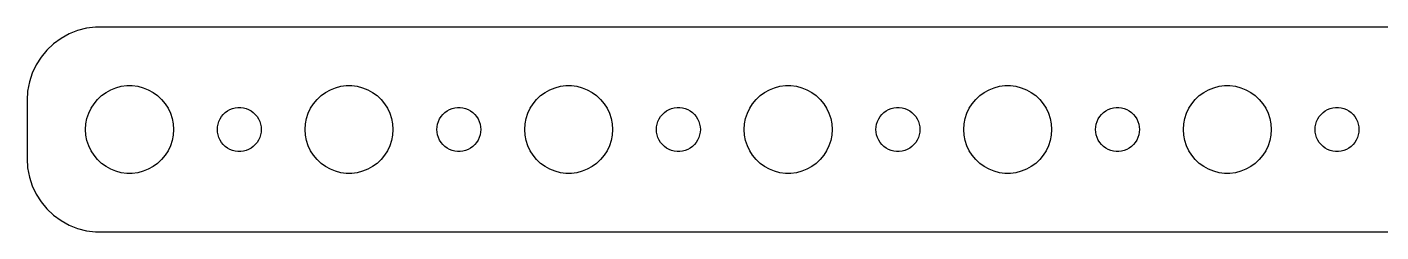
# Model space of a CAD drawing. Header units: metres. Extents: x -187 to 187, y -7 to 7.
# Drawn here: x -187 to -94.5, y -7 to 7 of the extents above; entities that cross this region are included whole.
import ezdxf

# ---------------------------------------------------------------- set-up
doc = ezdxf.new("R2010")
doc.units = ezdxf.units.M

msp = doc.modelspace()

# ---------------------------------------------------------------- linework, layer by layer
for p, q in [((-184.129, 6.52412), (-184.679, 6.22163)), ((-183.545, 6.75528), (-184.129, 6.52412)), ((-182.937, 6.91142), (-183.545, 6.75528)), ((-182.314, 6.99013), (-182.937, 6.91142)), ((182.314, 6.99013), (-182.314, 6.99013)), ((-185.187, 5.85255), (-185.645, 5.42273)), ((-184.679, 6.22163), (-185.187, 5.85255)), ((-186.045, 4.93892), (-186.382, 4.40877)), ((-185.645, 5.42273), (-186.045, 4.93892)), ((-186.649, 3.84062), (-186.843, 3.24344)), ((-186.382, 4.40877), (-186.649, 3.84062)), ((-186.843, 3.24344), (-186.961, 2.62666)), ((-181.277, 2.71448), (-180.927, 2.85316)), ((-180.927, 2.85316), (-180.562, 2.94685)), ((-180.562, 2.94685), (-180.188, 2.99408)), ((-180.188, 2.99408), (-179.812, 2.99408)), ((-179.812, 2.99408), (-179.438, 2.94685)), ((-179.438, 2.94685), (-179.073, 2.85316)), ((-179.073, 2.85316), (-178.723, 2.71448)), ((-166.277, 2.71448), (-165.927, 2.85316)), ((-165.927, 2.85316), (-165.562, 2.94685)), ((-165.562, 2.94685), (-165.188, 2.99408)), ((-165.188, 2.99408), (-164.812, 2.99408)), ((-164.812, 2.99408), (-164.438, 2.94685)), ((-164.438, 2.94685), (-164.073, 2.85316)), ((-164.073, 2.85316), (-163.723, 2.71448)), ((-151.277, 2.71448), (-150.927, 2.85316)), ((-150.927, 2.85316), (-150.562, 2.94685)), ((-150.562, 2.94685), (-150.188, 2.99408)), ((-150.188, 2.99408), (-149.812, 2.99408)), ((-149.812, 2.99408), (-149.438, 2.94685)), ((-149.438, 2.94685), (-149.073, 2.85316)), ((-149.073, 2.85316), (-148.723, 2.71448)), ((-136.277, 2.71448), (-135.927, 2.85316)), ((-135.927, 2.85316), (-135.562, 2.94685)), ((-135.562, 2.94685), (-135.188, 2.99408)), ((-135.188, 2.99408), (-134.812, 2.99408)), ((-134.812, 2.99408), (-134.438, 2.94685)), ((-134.438, 2.94685), (-134.073, 2.85316)), ((-134.073, 2.85316), (-133.723, 2.71448)), ((-121.277, 2.71448), (-120.927, 2.85316)), ((-120.927, 2.85316), (-120.562, 2.94685)), ((-120.562, 2.94685), (-120.188, 2.99408)), ((-120.188, 2.99408), (-119.812, 2.99408)), ((-119.812, 2.99408), (-119.438, 2.94685)), ((-119.438, 2.94685), (-119.073, 2.85316)), ((-119.073, 2.85316), (-118.723, 2.71448)), ((-106.277, 2.71448), (-105.927, 2.85316)), ((-105.927, 2.85316), (-105.562, 2.94685)), ((-105.562, 2.94685), (-105.188, 2.99408)), ((-105.188, 2.99408), (-104.812, 2.99408)), ((-104.812, 2.99408), (-104.438, 2.94685)), ((-104.438, 2.94685), (-104.073, 2.85316)), ((-104.073, 2.85316), (-103.723, 2.71448)), ((-186.961, 2.62666), (-187, 2)), ((-187, 2), (-187, -2)), ((-182.427, 1.76335), (-182.187, 2.05363)), ((-182.187, 2.05363), (-181.912, 2.31154)), ((-181.912, 2.31154), (-181.607, 2.53297)), ((-181.607, 2.53297), (-181.277, 2.71448)), ((-178.723, 2.71448), (-178.393, 2.53297)), ((-178.393, 2.53297), (-178.088, 2.31154)), ((-178.088, 2.31154), (-177.813, 2.05363)), ((-177.813, 2.05363), (-177.573, 1.76335)), ((-167.427, 1.76335), (-167.187, 2.05363)), ((-167.187, 2.05363), (-166.912, 2.31154)), ((-166.912, 2.31154), (-166.607, 2.53297)), ((-166.607, 2.53297), (-166.277, 2.71448)), ((-163.723, 2.71448), (-163.393, 2.53297)), ((-163.393, 2.53297), (-163.088, 2.31154)), ((-163.088, 2.31154), (-162.813, 2.05363)), ((-162.813, 2.05363), (-162.573, 1.76335)), ((-152.427, 1.76335), (-152.187, 2.05363)), ((-152.187, 2.05363), (-151.912, 2.31154)), ((-151.912, 2.31154), (-151.607, 2.53297)), ((-151.607, 2.53297), (-151.277, 2.71448)), ((-148.723, 2.71448), (-148.393, 2.53297)), ((-148.393, 2.53297), (-148.088, 2.31154)), ((-148.088, 2.31154), (-147.813, 2.05363)), ((-147.813, 2.05363), (-147.573, 1.76335)), ((-137.427, 1.76335), (-137.187, 2.05363)), ((-137.187, 2.05363), (-136.912, 2.31154)), ((-136.912, 2.31154), (-136.607, 2.53297)), ((-136.607, 2.53297), (-136.277, 2.71448)), ((-133.723, 2.71448), (-133.393, 2.53297)), ((-133.393, 2.53297), (-133.088, 2.31154)), ((-133.088, 2.31154), (-132.813, 2.05363)), ((-132.813, 2.05363), (-132.573, 1.76335)), ((-122.427, 1.76335), (-122.187, 2.05363)), ((-122.187, 2.05363), (-121.912, 2.31154)), ((-121.912, 2.31154), (-121.607, 2.53297)), ((-121.607, 2.53297), (-121.277, 2.71448)), ((-118.723, 2.71448), (-118.393, 2.53297)), ((-118.393, 2.53297), (-118.088, 2.31154)), ((-118.088, 2.31154), (-117.813, 2.05363)), ((-117.813, 2.05363), (-117.573, 1.76335)), ((-107.427, 1.76335), (-107.187, 2.05363)), ((-107.187, 2.05363), (-106.912, 2.31154)), ((-106.912, 2.31154), (-106.607, 2.53297)), ((-106.607, 2.53297), (-106.277, 2.71448)), ((-103.723, 2.71448), (-103.393, 2.53297)), ((-103.393, 2.53297), (-103.088, 2.31154)), ((-103.088, 2.31154), (-102.813, 2.05363)), ((-102.813, 2.05363), (-102.573, 1.76335)), ((-182.906, 0.746063), (-182.789, 1.10437)), ((-182.789, 1.10437), (-182.629, 1.44525)), ((-182.629, 1.44525), (-182.427, 1.76335)), ((-177.573, 1.76335), (-177.371, 1.44525)), ((-177.371, 1.44525), (-177.211, 1.10437)), ((-177.211, 1.10437), (-177.094, 0.746063)), ((-173.714, 0.881668), (-173.593, 1.02681)), ((-173.593, 1.02681), (-173.456, 1.15576)), ((-173.456, 1.15576), (-173.304, 1.26648)), ((-173.304, 1.26648), (-173.139, 1.35724)), ((-173.139, 1.35724), (-172.964, 1.42657)), ((-172.964, 1.42657), (-172.781, 1.47342)), ((-172.781, 1.47342), (-172.594, 1.49704)), ((-172.594, 1.49704), (-172.406, 1.49704)), ((-172.406, 1.49704), (-172.219, 1.47342)), ((-172.219, 1.47342), (-172.036, 1.42657)), ((-172.036, 1.42657), (-171.861, 1.35724)), ((-171.861, 1.35724), (-171.696, 1.26648)), ((-171.696, 1.26648), (-171.544, 1.15576)), ((-171.544, 1.15576), (-171.407, 1.02681)), ((-171.407, 1.02681), (-171.286, 0.881668)), ((-167.906, 0.746063), (-167.789, 1.10437)), ((-167.789, 1.10437), (-167.629, 1.44525)), ((-167.629, 1.44525), (-167.427, 1.76335)), ((-162.573, 1.76335), (-162.371, 1.44525)), ((-162.371, 1.44525), (-162.211, 1.10437)), ((-162.211, 1.10437), (-162.094, 0.746063)), ((-158.714, 0.881668), (-158.593, 1.02681)), ((-158.593, 1.02681), (-158.456, 1.15576)), ((-158.456, 1.15576), (-158.304, 1.26648)), ((-158.304, 1.26648), (-158.139, 1.35724)), ((-158.139, 1.35724), (-157.964, 1.42657)), ((-157.964, 1.42657), (-157.781, 1.47342)), ((-157.781, 1.47342), (-157.594, 1.49704)), ((-157.594, 1.49704), (-157.406, 1.49704)), ((-157.406, 1.49704), (-157.219, 1.47342)), ((-157.219, 1.47342), (-157.036, 1.42657)), ((-157.036, 1.42657), (-156.861, 1.35724)), ((-156.861, 1.35724), (-156.696, 1.26648)), ((-156.696, 1.26648), (-156.544, 1.15576)), ((-156.544, 1.15576), (-156.407, 1.02681)), ((-156.407, 1.02681), (-156.286, 0.881668)), ((-152.906, 0.746063), (-152.789, 1.10437)), ((-152.789, 1.10437), (-152.629, 1.44525)), ((-152.629, 1.44525), (-152.427, 1.76335)), ((-147.573, 1.76335), (-147.371, 1.44525)), ((-147.371, 1.44525), (-147.211, 1.10437)), ((-147.211, 1.10437), (-147.094, 0.746063)), ((-143.714, 0.881668), (-143.593, 1.02681)), ((-143.593, 1.02681), (-143.456, 1.15576)), ((-143.456, 1.15576), (-143.304, 1.26648)), ((-143.304, 1.26648), (-143.139, 1.35724)), ((-143.139, 1.35724), (-142.964, 1.42657)), ((-142.964, 1.42657), (-142.781, 1.47342)), ((-142.781, 1.47342), (-142.594, 1.49704)), ((-142.594, 1.49704), (-142.406, 1.49704)), ((-142.406, 1.49704), (-142.219, 1.47342)), ((-142.219, 1.47342), (-142.036, 1.42657)), ((-142.036, 1.42657), (-141.861, 1.35724)), ((-141.861, 1.35724), (-141.696, 1.26648)), ((-141.696, 1.26648), (-141.544, 1.15576)), ((-141.544, 1.15576), (-141.407, 1.02681)), ((-141.407, 1.02681), (-141.286, 0.881668)), ((-137.906, 0.746063), (-137.789, 1.10437)), ((-137.789, 1.10437), (-137.629, 1.44525)), ((-137.629, 1.44525), (-137.427, 1.76335)), ((-132.573, 1.76335), (-132.371, 1.44525)), ((-132.371, 1.44525), (-132.211, 1.10437)), ((-132.211, 1.10437), (-132.094, 0.746063)), ((-128.714, 0.881668), (-128.593, 1.02681)), ((-128.593, 1.02681), (-128.456, 1.15576)), ((-128.456, 1.15576), (-128.304, 1.26648)), ((-128.304, 1.26648), (-128.139, 1.35724)), ((-128.139, 1.35724), (-127.964, 1.42657)), ((-127.964, 1.42657), (-127.781, 1.47342)), ((-127.781, 1.47342), (-127.594, 1.49704)), ((-127.594, 1.49704), (-127.406, 1.49704)), ((-127.406, 1.49704), (-127.219, 1.47342)), ((-127.219, 1.47342), (-127.036, 1.42657)), ((-127.036, 1.42657), (-126.861, 1.35724)), ((-126.861, 1.35724), (-126.696, 1.26648)), ((-126.696, 1.26648), (-126.544, 1.15576)), ((-126.544, 1.15576), (-126.407, 1.02681)), ((-126.407, 1.02681), (-126.286, 0.881668)), ((-122.906, 0.746063), (-122.789, 1.10437)), ((-122.789, 1.10437), (-122.629, 1.44525)), ((-122.629, 1.44525), (-122.427, 1.76335)), ((-117.573, 1.76335), (-117.371, 1.44525)), ((-117.371, 1.44525), (-117.211, 1.10437)), ((-117.211, 1.10437), (-117.094, 0.746063)), ((-113.714, 0.881668), (-113.593, 1.02681)), ((-113.593, 1.02681), (-113.456, 1.15576)), ((-113.456, 1.15576), (-113.304, 1.26648)), ((-113.304, 1.26648), (-113.139, 1.35724)), ((-113.139, 1.35724), (-112.964, 1.42657)), ((-112.964, 1.42657), (-112.781, 1.47342)), ((-112.781, 1.47342), (-112.594, 1.49704)), ((-112.594, 1.49704), (-112.406, 1.49704)), ((-112.406, 1.49704), (-112.219, 1.47342)), ((-112.219, 1.47342), (-112.036, 1.42657)), ((-112.036, 1.42657), (-111.861, 1.35724)), ((-111.861, 1.35724), (-111.696, 1.26648)), ((-111.696, 1.26648), (-111.544, 1.15576)), ((-111.544, 1.15576), (-111.407, 1.02681)), ((-111.407, 1.02681), (-111.286, 0.881668)), ((-107.906, 0.746063), (-107.789, 1.10437)), ((-107.789, 1.10437), (-107.629, 1.44525)), ((-107.629, 1.44525), (-107.427, 1.76335)), ((-102.573, 1.76335), (-102.371, 1.44525)), ((-102.371, 1.44525), (-102.211, 1.10437)), ((-102.211, 1.10437), (-102.094, 0.746063)), ((-98.7135, 0.881668), (-98.5934, 1.02681)), ((-98.5934, 1.02681), (-98.4561, 1.15576)), ((-98.4561, 1.15576), (-98.3037, 1.26648)), ((-98.3037, 1.26648), (-98.1387, 1.35724)), ((-98.1387, 1.35724), (-97.9635, 1.42657)), ((-97.9635, 1.42657), (-97.7811, 1.47342)), ((-97.7811, 1.47342), (-97.5942, 1.49704)), ((-97.5942, 1.49704), (-97.4058, 1.49704)), ((-97.4058, 1.49704), (-97.2189, 1.47342)), ((-97.2189, 1.47342), (-97.0365, 1.42657)), ((-97.0365, 1.42657), (-96.8613, 1.35724)), ((-96.8613, 1.35724), (-96.6963, 1.26648)), ((-96.6963, 1.26648), (-96.5439, 1.15576)), ((-96.5439, 1.15576), (-96.4065, 1.02681)), ((-96.4065, 1.02681), (-96.2865, 0.881668)), ((-183, 0), (-182.976, 0.375992)), ((-182.976, -0.375992), (-183, 0)), ((-182.976, 0.375992), (-182.906, 0.746063)), ((-177.094, 0.746063), (-177.024, 0.375992)), ((-177.024, 0.375992), (-177, 0)), ((-177, 0), (-177.024, -0.375992)), ((-174, 0), (-173.988, 0.187988)), ((-173.988, -0.187988), (-174, 0)), ((-173.988, 0.187988), (-173.953, 0.373032)), ((-173.953, 0.373032), (-173.895, 0.552185)), ((-173.895, 0.552185), (-173.814, 0.722626)), ((-173.814, 0.722626), (-173.714, 0.881668)), ((-171.286, 0.881668), (-171.186, 0.722626)), ((-171.186, 0.722626), (-171.105, 0.552185)), ((-171.105, 0.552185), (-171.047, 0.373032)), ((-171.047, 0.373032), (-171.012, 0.187988)), ((-171.012, 0.187988), (-171, 0)), ((-171, 0), (-171.012, -0.187988)), ((-168, 0), (-167.976, 0.375992)), ((-167.976, -0.375992), (-168, 0)), ((-167.976, 0.375992), (-167.906, 0.746063)), ((-162.094, 0.746063), (-162.024, 0.375992)), ((-162.024, 0.375992), (-162, 0)), ((-162, 0), (-162.024, -0.375992)), ((-159, 0), (-158.988, 0.187988)), ((-158.988, -0.187988), (-159, 0)), ((-158.988, 0.187988), (-158.953, 0.373032)), ((-158.953, 0.373032), (-158.895, 0.552185)), ((-158.895, 0.552185), (-158.814, 0.722626)), ((-158.814, 0.722626), (-158.714, 0.881668)), ((-156.286, 0.881668), (-156.186, 0.722626)), ((-156.186, 0.722626), (-156.105, 0.552185)), ((-156.105, 0.552185), (-156.047, 0.373032)), ((-156.047, 0.373032), (-156.012, 0.187988)), ((-156.012, 0.187988), (-156, 0)), ((-156, 0), (-156.012, -0.187988)), ((-153, 0), (-152.976, 0.375992)), ((-152.976, -0.375992), (-153, 0)), ((-152.976, 0.375992), (-152.906, 0.746063)), ((-147.094, 0.746063), (-147.024, 0.375992)), ((-147.024, 0.375992), (-147, 0)), ((-147, 0), (-147.024, -0.375992)), ((-144, 0), (-143.988, 0.187988)), ((-143.988, -0.187988), (-144, 0)), ((-143.988, 0.187988), (-143.953, 0.373032)), ((-143.953, 0.373032), (-143.895, 0.552185)), ((-143.895, 0.552185), (-143.814, 0.722626)), ((-143.814, 0.722626), (-143.714, 0.881668)), ((-141.286, 0.881668), (-141.186, 0.722626)), ((-141.186, 0.722626), (-141.105, 0.552185)), ((-141.105, 0.552185), (-141.047, 0.373032)), ((-141.047, 0.373032), (-141.012, 0.187988)), ((-141.012, 0.187988), (-141, 0)), ((-141, 0), (-141.012, -0.187988)), ((-138, 0), (-137.976, 0.375992)), ((-137.976, -0.375992), (-138, 0)), ((-137.976, 0.375992), (-137.906, 0.746063)), ((-132.094, 0.746063), (-132.024, 0.375992)), ((-132.024, 0.375992), (-132, 0)), ((-132, 0), (-132.024, -0.375992)), ((-129, 0), (-128.988, 0.187988)), ((-128.988, -0.187988), (-129, 0)), ((-128.988, 0.187988), (-128.953, 0.373032)), ((-128.953, 0.373032), (-128.895, 0.552185)), ((-128.895, 0.552185), (-128.814, 0.722626)), ((-128.814, 0.722626), (-128.714, 0.881668)), ((-126.286, 0.881668), (-126.186, 0.722626)), ((-126.186, 0.722626), (-126.105, 0.552185)), ((-126.105, 0.552185), (-126.047, 0.373032)), ((-126.047, 0.373032), (-126.012, 0.187988)), ((-126.012, 0.187988), (-126, 0)), ((-126, 0), (-126.012, -0.187988)), ((-123, 0), (-122.976, 0.375992)), ((-122.976, -0.375992), (-123, 0)), ((-122.976, 0.375992), (-122.906, 0.746063)), ((-117.094, 0.746063), (-117.024, 0.375992)), ((-117.024, 0.375992), (-117, 0)), ((-117, 0), (-117.024, -0.375992)), ((-114, 0), (-113.988, 0.187988)), ((-113.988, -0.187988), (-114, 0)), ((-113.988, 0.187988), (-113.953, 0.373032)), ((-113.953, 0.373032), (-113.895, 0.552185)), ((-113.895, 0.552185), (-113.814, 0.722626)), ((-113.814, 0.722626), (-113.714, 0.881668)), ((-111.286, 0.881668), (-111.186, 0.722626)), ((-111.186, 0.722626), (-111.105, 0.552185)), ((-111.105, 0.552185), (-111.047, 0.373032)), ((-111.047, 0.373032), (-111.012, 0.187988)), ((-111.012, 0.187988), (-111, 0)), ((-111, 0), (-111.012, -0.187988)), ((-108, 0), (-107.976, 0.375992)), ((-107.976, -0.375992), (-108, 0)), ((-107.976, 0.375992), (-107.906, 0.746063)), ((-102.094, 0.746063), (-102.024, 0.375992)), ((-102.024, 0.375992), (-102, 0)), ((-102, 0), (-102.024, -0.375992)), ((-99, 0), (-98.9882, 0.187988)), ((-98.9882, -0.187988), (-99, 0)), ((-98.9882, 0.187988), (-98.9529, 0.373032)), ((-98.9529, 0.373032), (-98.8947, 0.552185)), ((-98.8947, 0.552185), (-98.8145, 0.722626)), ((-98.8145, 0.722626), (-98.7135, 0.881668)), ((-96.2865, 0.881668), (-96.1855, 0.722626)), ((-96.1855, 0.722626), (-96.1053, 0.552185)), ((-96.1053, 0.552185), (-96.0471, 0.373032)), ((-96.0471, 0.373032), (-96.0118, 0.187988)), ((-96.0118, 0.187988), (-96, 0)), ((-96, 0), (-96.0118, -0.187988)), ((-182.906, -0.746063), (-182.976, -0.375992)), ((-182.789, -1.10437), (-182.906, -0.746063)), ((-177.094, -0.746063), (-177.211, -1.10437)), ((-177.024, -0.375992), (-177.094, -0.746063)), ((-173.953, -0.373032), (-173.988, -0.187988)), ((-173.895, -0.552185), (-173.953, -0.373032)), ((-173.814, -0.722626), (-173.895, -0.552185)), ((-173.714, -0.881668), (-173.814, -0.722626)), ((-173.593, -1.02681), (-173.714, -0.881668)), ((-171.286, -0.881668), (-171.407, -1.02681)), ((-171.186, -0.722626), (-171.286, -0.881668)), ((-171.105, -0.552185), (-171.186, -0.722626)), ((-171.047, -0.373032), (-171.105, -0.552185)), ((-171.012, -0.187988), (-171.047, -0.373032)), ((-167.906, -0.746063), (-167.976, -0.375992)), ((-167.789, -1.10437), (-167.906, -0.746063)), ((-162.094, -0.746063), (-162.211, -1.10437)), ((-162.024, -0.375992), (-162.094, -0.746063)), ((-158.953, -0.373032), (-158.988, -0.187988)), ((-158.895, -0.552185), (-158.953, -0.373032)), ((-158.814, -0.722626), (-158.895, -0.552185)), ((-158.714, -0.881668), (-158.814, -0.722626)), ((-158.593, -1.02681), (-158.714, -0.881668)), ((-156.286, -0.881668), (-156.407, -1.02681)), ((-156.186, -0.722626), (-156.286, -0.881668)), ((-156.105, -0.552185), (-156.186, -0.722626)), ((-156.047, -0.373032), (-156.105, -0.552185)), ((-156.012, -0.187988), (-156.047, -0.373032)), ((-152.906, -0.746063), (-152.976, -0.375992)), ((-152.789, -1.10437), (-152.906, -0.746063)), ((-147.094, -0.746063), (-147.211, -1.10437)), ((-147.024, -0.375992), (-147.094, -0.746063)), ((-143.953, -0.373032), (-143.988, -0.187988)), ((-143.895, -0.552185), (-143.953, -0.373032)), ((-143.814, -0.722626), (-143.895, -0.552185)), ((-143.714, -0.881668), (-143.814, -0.722626)), ((-143.593, -1.02681), (-143.714, -0.881668)), ((-141.286, -0.881668), (-141.407, -1.02681)), ((-141.186, -0.722626), (-141.286, -0.881668)), ((-141.105, -0.552185), (-141.186, -0.722626)), ((-141.047, -0.373032), (-141.105, -0.552185)), ((-141.012, -0.187988), (-141.047, -0.373032)), ((-137.906, -0.746063), (-137.976, -0.375992)), ((-137.789, -1.10437), (-137.906, -0.746063)), ((-132.094, -0.746063), (-132.211, -1.10437)), ((-132.024, -0.375992), (-132.094, -0.746063)), ((-128.953, -0.373032), (-128.988, -0.187988)), ((-128.895, -0.552185), (-128.953, -0.373032)), ((-128.814, -0.722626), (-128.895, -0.552185)), ((-128.714, -0.881668), (-128.814, -0.722626)), ((-128.593, -1.02681), (-128.714, -0.881668)), ((-126.286, -0.881668), (-126.407, -1.02681)), ((-126.186, -0.722626), (-126.286, -0.881668)), ((-126.105, -0.552185), (-126.186, -0.722626)), ((-126.047, -0.373032), (-126.105, -0.552185)), ((-126.012, -0.187988), (-126.047, -0.373032)), ((-122.906, -0.746063), (-122.976, -0.375992)), ((-122.789, -1.10437), (-122.906, -0.746063)), ((-117.094, -0.746063), (-117.211, -1.10437)), ((-117.024, -0.375992), (-117.094, -0.746063)), ((-113.953, -0.373032), (-113.988, -0.187988)), ((-113.895, -0.552185), (-113.953, -0.373032)), ((-113.814, -0.722626), (-113.895, -0.552185)), ((-113.714, -0.881668), (-113.814, -0.722626)), ((-113.593, -1.02681), (-113.714, -0.881668)), ((-111.286, -0.881668), (-111.407, -1.02681)), ((-111.186, -0.722626), (-111.286, -0.881668)), ((-111.105, -0.552185), (-111.186, -0.722626)), ((-111.047, -0.373032), (-111.105, -0.552185)), ((-111.012, -0.187988), (-111.047, -0.373032)), ((-107.906, -0.746063), (-107.976, -0.375992)), ((-107.789, -1.10437), (-107.906, -0.746063)), ((-102.094, -0.746063), (-102.211, -1.10437)), ((-102.024, -0.375992), (-102.094, -0.746063)), ((-98.9529, -0.373032), (-98.9882, -0.187988)), ((-98.8947, -0.552185), (-98.9529, -0.373032)), ((-98.8145, -0.722626), (-98.8947, -0.552185)), ((-98.7135, -0.881668), (-98.8145, -0.722626)), ((-98.5934, -1.02681), (-98.7135, -0.881668)), ((-96.2865, -0.881668), (-96.4065, -1.02681)), ((-96.1855, -0.722626), (-96.2865, -0.881668)), ((-96.1053, -0.552185), (-96.1855, -0.722626)), ((-96.0471, -0.373032), (-96.1053, -0.552185)), ((-96.0118, -0.187988), (-96.0471, -0.373032)), ((-182.629, -1.44525), (-182.789, -1.10437)), ((-182.427, -1.76335), (-182.629, -1.44525)), ((-182.187, -2.05363), (-182.427, -1.76335)), ((-177.573, -1.76335), (-177.813, -2.05363)), ((-177.371, -1.44525), (-177.573, -1.76335)), ((-177.211, -1.10437), (-177.371, -1.44525)), ((-173.456, -1.15576), (-173.593, -1.02681)), ((-173.304, -1.26648), (-173.456, -1.15576)), ((-173.139, -1.35724), (-173.304, -1.26648)), ((-172.964, -1.42657), (-173.139, -1.35724)), ((-172.781, -1.47342), (-172.964, -1.42657)), ((-172.594, -1.49704), (-172.781, -1.47342)), ((-172.406, -1.49704), (-172.594, -1.49704)), ((-172.219, -1.47342), (-172.406, -1.49704)), ((-172.036, -1.42657), (-172.219, -1.47342)), ((-171.861, -1.35724), (-172.036, -1.42657)), ((-171.696, -1.26648), (-171.861, -1.35724)), ((-171.544, -1.15576), (-171.696, -1.26648)), ((-171.407, -1.02681), (-171.544, -1.15576)), ((-167.629, -1.44525), (-167.789, -1.10437)), ((-167.427, -1.76335), (-167.629, -1.44525)), ((-167.187, -2.05363), (-167.427, -1.76335)), ((-162.573, -1.76335), (-162.813, -2.05363)), ((-162.371, -1.44525), (-162.573, -1.76335)), ((-162.211, -1.10437), (-162.371, -1.44525)), ((-158.456, -1.15576), (-158.593, -1.02681)), ((-158.304, -1.26648), (-158.456, -1.15576)), ((-158.139, -1.35724), (-158.304, -1.26648)), ((-157.964, -1.42657), (-158.139, -1.35724)), ((-157.781, -1.47342), (-157.964, -1.42657)), ((-157.594, -1.49704), (-157.781, -1.47342)), ((-157.406, -1.49704), (-157.594, -1.49704)), ((-157.219, -1.47342), (-157.406, -1.49704)), ((-157.036, -1.42657), (-157.219, -1.47342)), ((-156.861, -1.35724), (-157.036, -1.42657)), ((-156.696, -1.26648), (-156.861, -1.35724)), ((-156.544, -1.15576), (-156.696, -1.26648)), ((-156.407, -1.02681), (-156.544, -1.15576)), ((-152.629, -1.44525), (-152.789, -1.10437)), ((-152.427, -1.76335), (-152.629, -1.44525)), ((-152.187, -2.05363), (-152.427, -1.76335)), ((-147.573, -1.76335), (-147.813, -2.05363)), ((-147.371, -1.44525), (-147.573, -1.76335)), ((-147.211, -1.10437), (-147.371, -1.44525)), ((-143.456, -1.15576), (-143.593, -1.02681)), ((-143.304, -1.26648), (-143.456, -1.15576)), ((-143.139, -1.35724), (-143.304, -1.26648)), ((-142.964, -1.42657), (-143.139, -1.35724)), ((-142.781, -1.47342), (-142.964, -1.42657)), ((-142.594, -1.49704), (-142.781, -1.47342)), ((-142.406, -1.49704), (-142.594, -1.49704)), ((-142.219, -1.47342), (-142.406, -1.49704)), ((-142.036, -1.42657), (-142.219, -1.47342)), ((-141.861, -1.35724), (-142.036, -1.42657)), ((-141.696, -1.26648), (-141.861, -1.35724)), ((-141.544, -1.15576), (-141.696, -1.26648)), ((-141.407, -1.02681), (-141.544, -1.15576)), ((-137.629, -1.44525), (-137.789, -1.10437)), ((-137.427, -1.76335), (-137.629, -1.44525)), ((-137.187, -2.05363), (-137.427, -1.76335)), ((-132.573, -1.76335), (-132.813, -2.05363)), ((-132.371, -1.44525), (-132.573, -1.76335)), ((-132.211, -1.10437), (-132.371, -1.44525)), ((-128.456, -1.15576), (-128.593, -1.02681)), ((-128.304, -1.26648), (-128.456, -1.15576)), ((-128.139, -1.35724), (-128.304, -1.26648)), ((-127.964, -1.42657), (-128.139, -1.35724)), ((-127.781, -1.47342), (-127.964, -1.42657)), ((-127.594, -1.49704), (-127.781, -1.47342)), ((-127.406, -1.49704), (-127.594, -1.49704)), ((-127.219, -1.47342), (-127.406, -1.49704)), ((-127.036, -1.42657), (-127.219, -1.47342)), ((-126.861, -1.35724), (-127.036, -1.42657)), ((-126.696, -1.26648), (-126.861, -1.35724)), ((-126.544, -1.15576), (-126.696, -1.26648)), ((-126.407, -1.02681), (-126.544, -1.15576)), ((-122.629, -1.44525), (-122.789, -1.10437)), ((-122.427, -1.76335), (-122.629, -1.44525)), ((-122.187, -2.05363), (-122.427, -1.76335)), ((-117.573, -1.76335), (-117.813, -2.05363)), ((-117.371, -1.44525), (-117.573, -1.76335)), ((-117.211, -1.10437), (-117.371, -1.44525)), ((-113.456, -1.15576), (-113.593, -1.02681)), ((-113.304, -1.26648), (-113.456, -1.15576)), ((-113.139, -1.35724), (-113.304, -1.26648)), ((-112.964, -1.42657), (-113.139, -1.35724)), ((-112.781, -1.47342), (-112.964, -1.42657)), ((-112.594, -1.49704), (-112.781, -1.47342)), ((-112.406, -1.49704), (-112.594, -1.49704)), ((-112.219, -1.47342), (-112.406, -1.49704)), ((-112.036, -1.42657), (-112.219, -1.47342)), ((-111.861, -1.35724), (-112.036, -1.42657)), ((-111.696, -1.26648), (-111.861, -1.35724)), ((-111.544, -1.15576), (-111.696, -1.26648)), ((-111.407, -1.02681), (-111.544, -1.15576)), ((-107.629, -1.44525), (-107.789, -1.10437)), ((-107.427, -1.76335), (-107.629, -1.44525)), ((-107.187, -2.05363), (-107.427, -1.76335)), ((-102.573, -1.76335), (-102.813, -2.05363)), ((-102.371, -1.44525), (-102.573, -1.76335)), ((-102.211, -1.10437), (-102.371, -1.44525)), ((-98.4561, -1.15576), (-98.5934, -1.02681)), ((-98.3037, -1.26648), (-98.4561, -1.15576)), ((-98.1387, -1.35724), (-98.3037, -1.26648)), ((-97.9635, -1.42657), (-98.1387, -1.35724)), ((-97.7811, -1.47342), (-97.9635, -1.42657)), ((-97.5942, -1.49704), (-97.7811, -1.47342)), ((-97.4058, -1.49704), (-97.5942, -1.49704)), ((-97.2189, -1.47342), (-97.4058, -1.49704)), ((-97.0365, -1.42657), (-97.2189, -1.47342)), ((-96.8613, -1.35724), (-97.0365, -1.42657)), ((-96.6963, -1.26648), (-96.8613, -1.35724)), ((-96.5439, -1.15576), (-96.6963, -1.26648)), ((-96.4065, -1.02681), (-96.5439, -1.15576)), ((-187, -2), (-186.961, -2.62666)), ((-186.961, -2.62666), (-186.843, -3.24344)), ((-181.912, -2.31154), (-182.187, -2.05363)), ((-181.607, -2.53297), (-181.912, -2.31154)), ((-181.277, -2.71448), (-181.607, -2.53297)), ((-180.927, -2.85316), (-181.277, -2.71448)), ((-178.723, -2.71448), (-179.073, -2.85316)), ((-178.393, -2.53297), (-178.723, -2.71448)), ((-178.088, -2.31154), (-178.393, -2.53297)), ((-177.813, -2.05363), (-178.088, -2.31154)), ((-166.912, -2.31154), (-167.187, -2.05363)), ((-166.607, -2.53297), (-166.912, -2.31154)), ((-166.277, -2.71448), (-166.607, -2.53297)), ((-165.927, -2.85316), (-166.277, -2.71448)), ((-163.723, -2.71448), (-164.073, -2.85316)), ((-163.393, -2.53297), (-163.723, -2.71448)), ((-163.088, -2.31154), (-163.393, -2.53297)), ((-162.813, -2.05363), (-163.088, -2.31154)), ((-151.912, -2.31154), (-152.187, -2.05363)), ((-151.607, -2.53297), (-151.912, -2.31154)), ((-151.277, -2.71448), (-151.607, -2.53297)), ((-150.927, -2.85316), (-151.277, -2.71448)), ((-148.723, -2.71448), (-149.073, -2.85316)), ((-148.393, -2.53297), (-148.723, -2.71448)), ((-148.088, -2.31154), (-148.393, -2.53297)), ((-147.813, -2.05363), (-148.088, -2.31154)), ((-136.912, -2.31154), (-137.187, -2.05363)), ((-136.607, -2.53297), (-136.912, -2.31154)), ((-136.277, -2.71448), (-136.607, -2.53297)), ((-135.927, -2.85316), (-136.277, -2.71448)), ((-133.723, -2.71448), (-134.073, -2.85316)), ((-133.393, -2.53297), (-133.723, -2.71448)), ((-133.088, -2.31154), (-133.393, -2.53297)), ((-132.813, -2.05363), (-133.088, -2.31154)), ((-121.912, -2.31154), (-122.187, -2.05363)), ((-121.607, -2.53297), (-121.912, -2.31154)), ((-121.277, -2.71448), (-121.607, -2.53297)), ((-120.927, -2.85316), (-121.277, -2.71448)), ((-118.723, -2.71448), (-119.073, -2.85316)), ((-118.393, -2.53297), (-118.723, -2.71448)), ((-118.088, -2.31154), (-118.393, -2.53297)), ((-117.813, -2.05363), (-118.088, -2.31154)), ((-106.912, -2.31154), (-107.187, -2.05363)), ((-106.607, -2.53297), (-106.912, -2.31154)), ((-106.277, -2.71448), (-106.607, -2.53297)), ((-105.927, -2.85316), (-106.277, -2.71448)), ((-103.723, -2.71448), (-104.073, -2.85316)), ((-103.393, -2.53297), (-103.723, -2.71448)), ((-103.088, -2.31154), (-103.393, -2.53297)), ((-102.813, -2.05363), (-103.088, -2.31154)), ((-186.843, -3.24344), (-186.649, -3.84062)), ((-180.562, -2.94685), (-180.927, -2.85316)), ((-180.188, -2.99408), (-180.562, -2.94685)), ((-179.812, -2.99408), (-180.188, -2.99408)), ((-179.438, -2.94685), (-179.812, -2.99408)), ((-179.073, -2.85316), (-179.438, -2.94685)), ((-165.562, -2.94685), (-165.927, -2.85316)), ((-165.188, -2.99408), (-165.562, -2.94685)), ((-164.812, -2.99408), (-165.188, -2.99408)), ((-164.438, -2.94685), (-164.812, -2.99408)), ((-164.073, -2.85316), (-164.438, -2.94685)), ((-150.562, -2.94685), (-150.927, -2.85316)), ((-150.188, -2.99408), (-150.562, -2.94685)), ((-149.812, -2.99408), (-150.188, -2.99408)), ((-149.438, -2.94685), (-149.812, -2.99408)), ((-149.073, -2.85316), (-149.438, -2.94685)), ((-135.562, -2.94685), (-135.927, -2.85316)), ((-135.188, -2.99408), (-135.562, -2.94685)), ((-134.812, -2.99408), (-135.188, -2.99408)), ((-134.438, -2.94685), (-134.812, -2.99408)), ((-134.073, -2.85316), (-134.438, -2.94685)), ((-120.562, -2.94685), (-120.927, -2.85316)), ((-120.188, -2.99408), (-120.562, -2.94685)), ((-119.812, -2.99408), (-120.188, -2.99408)), ((-119.438, -2.94685), (-119.812, -2.99408)), ((-119.073, -2.85316), (-119.438, -2.94685)), ((-105.562, -2.94685), (-105.927, -2.85316)), ((-105.188, -2.99408), (-105.562, -2.94685)), ((-104.812, -2.99408), (-105.188, -2.99408)), ((-104.438, -2.94685), (-104.812, -2.99408)), ((-104.073, -2.85316), (-104.438, -2.94685)), ((-186.649, -3.84062), (-186.382, -4.40877)), ((-186.382, -4.40877), (-186.045, -4.93892)), ((-186.045, -4.93892), (-185.645, -5.42273)), ((-185.645, -5.42273), (-185.187, -5.85255)), ((-185.187, -5.85255), (-184.679, -6.22163)), ((-184.679, -6.22163), (-184.129, -6.52412)), ((-184.129, -6.52412), (-183.545, -6.75528)), ((-183.545, -6.75528), (-182.937, -6.91142)), ((-182.937, -6.91142), (-182.314, -6.99013)), ((-182.314, -6.99013), (182.314, -6.99013))]:
    msp.add_line(p, q)

doc.saveas('drawing.dxf')
